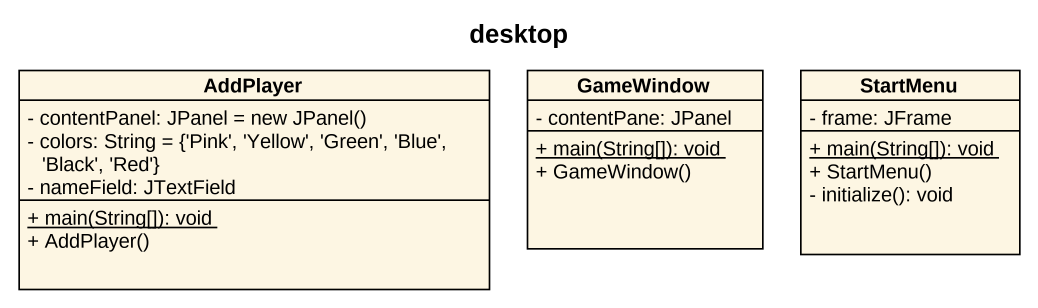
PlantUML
@startuml
title desktop
hide circle
hide empty members
skinparam classAttributeIconSize 0
class AddPlayer {
  {field} - contentPanel: JPanel = new JPanel()
  - colors: String = {'Pink', 'Yellow', 'Green', 'Blue', 'Black', 'Red'}
  - nameField: JTextField
  {static} + main(String[]): void
  + AddPlayer()
}
class GameWindow {
  - contentPane: JPanel
  {static} + main(String[]): void
  + GameWindow()
}
class StartMenu {
  - frame: JFrame
  {static} + main(String[]): void
  + StartMenu()
  - initialize(): void
}
@enduml
